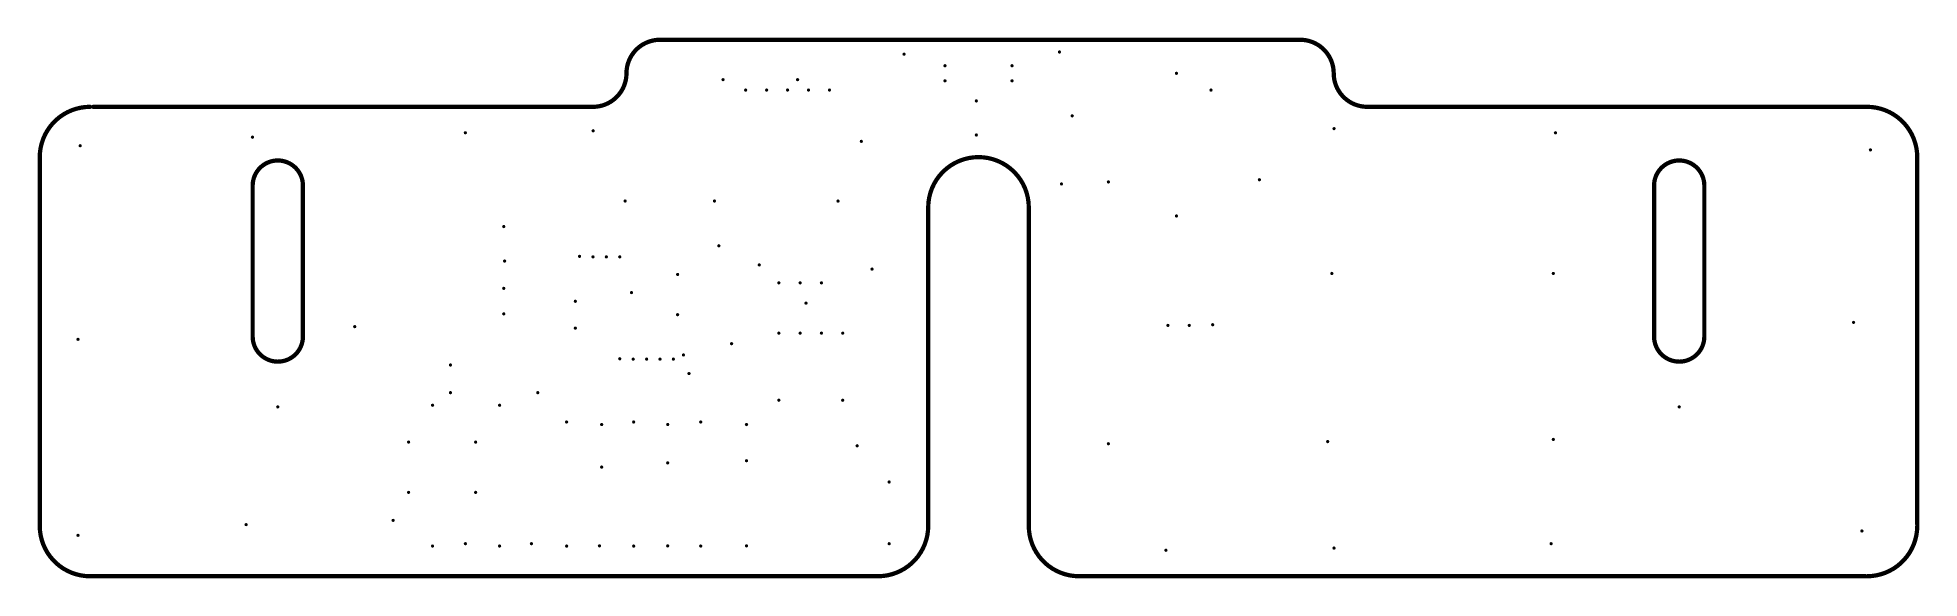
# Model space of a CAD drawing. Header units: millimetres. Extents: x -56 to 56, y -14 to 18.
import ezdxf

# ---------------------------------------------------------------- set-up
doc = ezdxf.new("R2010")
doc.units = ezdxf.units.MM
doc.layers.add('Mechanical1', color=6, linetype='Continuous')
doc.layers.add('ViaHoleLayer', color=16, linetype='Continuous')

msp = doc.modelspace()

# ---------------------------------------------------------------- hatches: boundary and pattern name
at = {"layer": 'ViaHoleLayer'}
h = msp.add_hatch(color=16, dxfattribs=at)
edge = h.paths.add_edge_path()
edge.add_arc((-4.44, 17.14), 0.1, 0, 360)
h = msp.add_hatch(color=16, dxfattribs=at)
edge = h.paths.add_edge_path()
edge.add_arc((4.83, 17.27), 0.1, 0, 360)
h = msp.add_hatch(color=16, dxfattribs=at)
edge = h.paths.add_edge_path()
edge.add_arc((-15.24, 15.62), 0.1, 0, 360)
h = msp.add_hatch(color=16, dxfattribs=at)
edge = h.paths.add_edge_path()
edge.add_arc((-10.79, 15.62), 0.1, 0, 360)
h = msp.add_hatch(color=16, dxfattribs=at)
edge = h.paths.add_edge_path()
edge.add_arc((-2, 16.45), 0.1, 0, 360)
h = msp.add_hatch(color=16, dxfattribs=at)
edge = h.paths.add_edge_path()
edge.add_arc((2, 16.45), 0.1, 0, 360)
h = msp.add_hatch(color=16, dxfattribs=at)
edge = h.paths.add_edge_path()
edge.add_arc((11.81, 16), 0.1, 0, 360)
h = msp.add_hatch(color=16, dxfattribs=at)
edge = h.paths.add_edge_path()
edge.add_arc((-13.89, 15), 0.1, 0, 360)
h = msp.add_hatch(color=16, dxfattribs=at)
edge = h.paths.add_edge_path()
edge.add_arc((-12.64, 15), 0.1, 0, 360)
h = msp.add_hatch(color=16, dxfattribs=at)
edge = h.paths.add_edge_path()
edge.add_arc((-11.39, 15), 0.1, 0, 360)
h = msp.add_hatch(color=16, dxfattribs=at)
edge = h.paths.add_edge_path()
edge.add_arc((-10.14, 15), 0.1, 0, 360)
h = msp.add_hatch(color=16, dxfattribs=at)
edge = h.paths.add_edge_path()
edge.add_arc((-8.89, 15), 0.1, 0, 360)
h = msp.add_hatch(color=16, dxfattribs=at)
edge = h.paths.add_edge_path()
edge.add_arc((-2, 15.55), 0.1, 0, 360)
h = msp.add_hatch(color=16, dxfattribs=at)
edge = h.paths.add_edge_path()
edge.add_arc((2, 15.55), 0.1, 0, 360)
h = msp.add_hatch(color=16, dxfattribs=at)
edge = h.paths.add_edge_path()
edge.add_arc((13.87, 15), 0.1, 0, 360)
h = msp.add_hatch(color=16, dxfattribs=at)
edge = h.paths.add_edge_path()
edge.add_arc((-0.13, 14.35), 0.1, 0, 360)
h = msp.add_hatch(color=16, dxfattribs=at)
edge = h.paths.add_edge_path()
edge.add_arc((5.59, 13.46), 0.1, 0, 360)
h = msp.add_hatch(color=16, dxfattribs=at)
edge = h.paths.add_edge_path()
edge.add_arc((-30.61, 12.45), 0.1, 0, 360)
h = msp.add_hatch(color=16, dxfattribs=at)
edge = h.paths.add_edge_path()
edge.add_arc((-22.99, 12.57), 0.1, 0, 360)
h = msp.add_hatch(color=16, dxfattribs=at)
edge = h.paths.add_edge_path()
edge.add_arc((-0.13, 12.32), 0.1, 0, 360)
h = msp.add_hatch(color=16, dxfattribs=at)
edge = h.paths.add_edge_path()
edge.add_arc((21.21, 12.7), 0.1, 0, 360)
h = msp.add_hatch(color=16, dxfattribs=at)
edge = h.paths.add_edge_path()
edge.add_arc((34.42, 12.45), 0.1, 0, 360)
h = msp.add_hatch(color=16, dxfattribs=at)
edge = h.paths.add_edge_path()
edge.add_arc((-53.59, 11.68), 0.1, 0, 360)
h = msp.add_hatch(color=16, dxfattribs=at)
edge = h.paths.add_edge_path()
edge.add_arc((-43.31, 12.19), 0.1, 0, 360)
h = msp.add_hatch(color=16, dxfattribs=at)
edge = h.paths.add_edge_path()
edge.add_arc((-6.99, 11.94), 0.1, 0, 360)
h = msp.add_hatch(color=16, dxfattribs=at)
edge = h.paths.add_edge_path()
edge.add_arc((53.21, 11.43), 0.1, 0, 360)
h = msp.add_hatch(color=16, dxfattribs=at)
edge = h.paths.add_edge_path()
edge.add_arc((4.95, 9.4), 0.1, 0, 360)
h = msp.add_hatch(color=16, dxfattribs=at)
edge = h.paths.add_edge_path()
edge.add_arc((7.75, 9.52), 0.1, 0, 360)
h = msp.add_hatch(color=16, dxfattribs=at)
edge = h.paths.add_edge_path()
edge.add_arc((16.76, 9.65), 0.1, 0, 360)
h = msp.add_hatch(color=16, dxfattribs=at)
edge = h.paths.add_edge_path()
edge.add_arc((-21.08, 8.38), 0.1, 0, 360)
h = msp.add_hatch(color=16, dxfattribs=at)
edge = h.paths.add_edge_path()
edge.add_arc((-15.75, 8.38), 0.1, 0, 360)
h = msp.add_hatch(color=16, dxfattribs=at)
edge = h.paths.add_edge_path()
edge.add_arc((-8.38, 8.38), 0.1, 0, 360)
h = msp.add_hatch(color=16, dxfattribs=at)
edge = h.paths.add_edge_path()
edge.add_arc((-28.32, 6.86), 0.1, 0, 360)
h = msp.add_hatch(color=16, dxfattribs=at)
edge = h.paths.add_edge_path()
edge.add_arc((11.81, 7.49), 0.1, 0, 360)
h = msp.add_hatch(color=16, dxfattribs=at)
edge = h.paths.add_edge_path()
edge.add_arc((-15.49, 5.71), 0.1, 0, 360)
h = msp.add_hatch(color=16, dxfattribs=at)
edge = h.paths.add_edge_path()
edge.add_arc((-28.27, 4.8), 0.1, 0, 360)
h = msp.add_hatch(color=16, dxfattribs=at)
edge = h.paths.add_edge_path()
edge.add_arc((-23.8, 5.08), 0.1, 0, 360)
h = msp.add_hatch(color=16, dxfattribs=at)
edge = h.paths.add_edge_path()
edge.add_arc((-23, 5.05), 0.1, 0, 360)
h = msp.add_hatch(color=16, dxfattribs=at)
edge = h.paths.add_edge_path()
edge.add_arc((-22.2, 5.05), 0.1, 0, 360)
h = msp.add_hatch(color=16, dxfattribs=at)
edge = h.paths.add_edge_path()
edge.add_arc((-21.4, 5.05), 0.1, 0, 360)
h = msp.add_hatch(color=16, dxfattribs=at)
edge = h.paths.add_edge_path()
edge.add_arc((-13.08, 4.57), 0.1, 0, 360)
h = msp.add_hatch(color=16, dxfattribs=at)
edge = h.paths.add_edge_path()
edge.add_arc((-17.95, 4), 0.1, 0, 360)
h = msp.add_hatch(color=16, dxfattribs=at)
edge = h.paths.add_edge_path()
edge.add_arc((-11.91, 3.5), 0.1, 0, 360)
h = msp.add_hatch(color=16, dxfattribs=at)
edge = h.paths.add_edge_path()
edge.add_arc((-10.64, 3.5), 0.1, 0, 360)
h = msp.add_hatch(color=16, dxfattribs=at)
edge = h.paths.add_edge_path()
edge.add_arc((-9.37, 3.5), 0.1, 0, 360)
h = msp.add_hatch(color=16, dxfattribs=at)
edge = h.paths.add_edge_path()
edge.add_arc((-6.35, 4.32), 0.1, 0, 360)
h = msp.add_hatch(color=16, dxfattribs=at)
edge = h.paths.add_edge_path()
edge.add_arc((21.08, 4.06), 0.1, 0, 360)
h = msp.add_hatch(color=16, dxfattribs=at)
edge = h.paths.add_edge_path()
edge.add_arc((34.29, 4.06), 0.1, 0, 360)
h = msp.add_hatch(color=16, dxfattribs=at)
edge = h.paths.add_edge_path()
edge.add_arc((-28.32, 3.17), 0.1, 0, 360)
h = msp.add_hatch(color=16, dxfattribs=at)
edge = h.paths.add_edge_path()
edge.add_arc((-24.05, 2.4), 0.1, 0, 360)
h = msp.add_hatch(color=16, dxfattribs=at)
edge = h.paths.add_edge_path()
edge.add_arc((-20.7, 2.92), 0.1, 0, 360)
h = msp.add_hatch(color=16, dxfattribs=at)
edge = h.paths.add_edge_path()
edge.add_arc((-10.29, 2.29), 0.1, 0, 360)
h = msp.add_hatch(color=16, dxfattribs=at)
edge = h.paths.add_edge_path()
edge.add_arc((-28.32, 1.65), 0.1, 0, 360)
h = msp.add_hatch(color=16, dxfattribs=at)
edge = h.paths.add_edge_path()
edge.add_arc((-17.95, 1.6), 0.1, 0, 360)
h = msp.add_hatch(color=16, dxfattribs=at)
edge = h.paths.add_edge_path()
edge.add_arc((52.2, 1.14), 0.1, 0, 360)
h = msp.add_hatch(color=16, dxfattribs=at)
edge = h.paths.add_edge_path()
edge.add_arc((-53.72, 0.13), 0.1, 0, 360)
h = msp.add_hatch(color=16, dxfattribs=at)
edge = h.paths.add_edge_path()
edge.add_arc((-37.21, 0.89), 0.1, 0, 360)
h = msp.add_hatch(color=16, dxfattribs=at)
edge = h.paths.add_edge_path()
edge.add_arc((-24.05, 0.8), 0.1, 0, 360)
h = msp.add_hatch(color=16, dxfattribs=at)
edge = h.paths.add_edge_path()
edge.add_arc((-11.91, 0.5), 0.1, 0, 360)
h = msp.add_hatch(color=16, dxfattribs=at)
edge = h.paths.add_edge_path()
edge.add_arc((-10.64, 0.5), 0.1, 0, 360)
h = msp.add_hatch(color=16, dxfattribs=at)
edge = h.paths.add_edge_path()
edge.add_arc((-9.37, 0.5), 0.1, 0, 360)
h = msp.add_hatch(color=16, dxfattribs=at)
edge = h.paths.add_edge_path()
edge.add_arc((-8.1, 0.5), 0.1, 0, 360)
h = msp.add_hatch(color=16, dxfattribs=at)
edge = h.paths.add_edge_path()
edge.add_arc((11.3, 0.96), 0.1, 0, 360)
h = msp.add_hatch(color=16, dxfattribs=at)
edge = h.paths.add_edge_path()
edge.add_arc((12.57, 0.96), 0.1, 0, 360)
h = msp.add_hatch(color=16, dxfattribs=at)
edge = h.paths.add_edge_path()
edge.add_arc((13.97, 1), 0.1, 0, 360)
h = msp.add_hatch(color=16, dxfattribs=at)
edge = h.paths.add_edge_path()
edge.add_arc((-21.4, -1.03), 0.1, 0, 360)
h = msp.add_hatch(color=16, dxfattribs=at)
edge = h.paths.add_edge_path()
edge.add_arc((-20.6, -1.05), 0.1, 0, 360)
h = msp.add_hatch(color=16, dxfattribs=at)
edge = h.paths.add_edge_path()
edge.add_arc((-19.8, -1.05), 0.1, 0, 360)
h = msp.add_hatch(color=16, dxfattribs=at)
edge = h.paths.add_edge_path()
edge.add_arc((-19, -1.05), 0.1, 0, 360)
h = msp.add_hatch(color=16, dxfattribs=at)
edge = h.paths.add_edge_path()
edge.add_arc((-18.2, -1.05), 0.1, 0, 360)
h = msp.add_hatch(color=16, dxfattribs=at)
edge = h.paths.add_edge_path()
edge.add_arc((-17.6, -0.8), 0.1, 0, 360)
h = msp.add_hatch(color=16, dxfattribs=at)
edge = h.paths.add_edge_path()
edge.add_arc((-14.73, -0.13), 0.1, 0, 360)
h = msp.add_hatch(color=16, dxfattribs=at)
edge = h.paths.add_edge_path()
edge.add_arc((-31.5, -1.4), 0.1, 0, 360)
h = msp.add_hatch(color=16, dxfattribs=at)
edge = h.paths.add_edge_path()
edge.add_arc((-17.27, -1.91), 0.1, 0, 360)
h = msp.add_hatch(color=16, dxfattribs=at)
edge = h.paths.add_edge_path()
edge.add_arc((-31.5, -3.05), 0.1, 0, 360)
h = msp.add_hatch(color=16, dxfattribs=at)
edge = h.paths.add_edge_path()
edge.add_arc((-26.29, -3.05), 0.1, 0, 360)
h = msp.add_hatch(color=16, dxfattribs=at)
edge = h.paths.add_edge_path()
edge.add_arc((-41.8, -3.9), 0.1, 0, 360)
h = msp.add_hatch(color=16, dxfattribs=at)
edge = h.paths.add_edge_path()
edge.add_arc((-32.57, -3.8), 0.1, 0, 360)
h = msp.add_hatch(color=16, dxfattribs=at)
edge = h.paths.add_edge_path()
edge.add_arc((-28.57, -3.8), 0.1, 0, 360)
h = msp.add_hatch(color=16, dxfattribs=at)
edge = h.paths.add_edge_path()
edge.add_arc((-11.91, -3.5), 0.1, 0, 360)
h = msp.add_hatch(color=16, dxfattribs=at)
edge = h.paths.add_edge_path()
edge.add_arc((-8.1, -3.5), 0.1, 0, 360)
h = msp.add_hatch(color=16, dxfattribs=at)
edge = h.paths.add_edge_path()
edge.add_arc((41.8, -3.9), 0.1, 0, 360)
h = msp.add_hatch(color=16, dxfattribs=at)
edge = h.paths.add_edge_path()
edge.add_arc((-24.57, -4.8), 0.1, 0, 360)
h = msp.add_hatch(color=16, dxfattribs=at)
edge = h.paths.add_edge_path()
edge.add_arc((-22.48, -4.95), 0.1, 0, 360)
h = msp.add_hatch(color=16, dxfattribs=at)
edge = h.paths.add_edge_path()
edge.add_arc((-20.57, -4.8), 0.1, 0, 360)
h = msp.add_hatch(color=16, dxfattribs=at)
edge = h.paths.add_edge_path()
edge.add_arc((-18.54, -4.95), 0.1, 0, 360)
h = msp.add_hatch(color=16, dxfattribs=at)
edge = h.paths.add_edge_path()
edge.add_arc((-16.57, -4.8), 0.1, 0, 360)
h = msp.add_hatch(color=16, dxfattribs=at)
edge = h.paths.add_edge_path()
edge.add_arc((-13.84, -4.95), 0.1, 0, 360)
h = msp.add_hatch(color=16, dxfattribs=at)
edge = h.paths.add_edge_path()
edge.add_arc((-34, -6), 0.1, 0, 360)
h = msp.add_hatch(color=16, dxfattribs=at)
edge = h.paths.add_edge_path()
edge.add_arc((-30, -6), 0.1, 0, 360)
h = msp.add_hatch(color=16, dxfattribs=at)
edge = h.paths.add_edge_path()
edge.add_arc((-7.24, -6.22), 0.1, 0, 360)
h = msp.add_hatch(color=16, dxfattribs=at)
edge = h.paths.add_edge_path()
edge.add_arc((7.75, -6.1), 0.1, 0, 360)
h = msp.add_hatch(color=16, dxfattribs=at)
edge = h.paths.add_edge_path()
edge.add_arc((20.83, -5.97), 0.1, 0, 360)
h = msp.add_hatch(color=16, dxfattribs=at)
edge = h.paths.add_edge_path()
edge.add_arc((34.29, -5.84), 0.1, 0, 360)
h = msp.add_hatch(color=16, dxfattribs=at)
edge = h.paths.add_edge_path()
edge.add_arc((-22.48, -7.49), 0.1, 0, 360)
h = msp.add_hatch(color=16, dxfattribs=at)
edge = h.paths.add_edge_path()
edge.add_arc((-18.54, -7.24), 0.1, 0, 360)
h = msp.add_hatch(color=16, dxfattribs=at)
edge = h.paths.add_edge_path()
edge.add_arc((-13.84, -7.11), 0.1, 0, 360)
h = msp.add_hatch(color=16, dxfattribs=at)
edge = h.paths.add_edge_path()
edge.add_arc((-34, -9), 0.1, 0, 360)
h = msp.add_hatch(color=16, dxfattribs=at)
edge = h.paths.add_edge_path()
edge.add_arc((-30, -9), 0.1, 0, 360)
h = msp.add_hatch(color=16, dxfattribs=at)
edge = h.paths.add_edge_path()
edge.add_arc((-5.33, -8.38), 0.1, 0, 360)
h = msp.add_hatch(color=16, dxfattribs=at)
edge = h.paths.add_edge_path()
edge.add_arc((-43.69, -10.92), 0.1, 0, 360)
h = msp.add_hatch(color=16, dxfattribs=at)
edge = h.paths.add_edge_path()
edge.add_arc((-34.92, -10.67), 0.1, 0, 360)
h = msp.add_hatch(color=16, dxfattribs=at)
edge = h.paths.add_edge_path()
edge.add_arc((52.7, -11.3), 0.1, 0, 360)
h = msp.add_hatch(color=16, dxfattribs=at)
edge = h.paths.add_edge_path()
edge.add_arc((-53.72, -11.56), 0.1, 0, 360)
h = msp.add_hatch(color=16, dxfattribs=at)
edge = h.paths.add_edge_path()
edge.add_arc((-32.57, -12.2), 0.1, 0, 360)
h = msp.add_hatch(color=16, dxfattribs=at)
edge = h.paths.add_edge_path()
edge.add_arc((-30.61, -12.06), 0.1, 0, 360)
h = msp.add_hatch(color=16, dxfattribs=at)
edge = h.paths.add_edge_path()
edge.add_arc((-28.57, -12.2), 0.1, 0, 360)
h = msp.add_hatch(color=16, dxfattribs=at)
edge = h.paths.add_edge_path()
edge.add_arc((-26.67, -12.06), 0.1, 0, 360)
h = msp.add_hatch(color=16, dxfattribs=at)
edge = h.paths.add_edge_path()
edge.add_arc((-24.57, -12.2), 0.1, 0, 360)
h = msp.add_hatch(color=16, dxfattribs=at)
edge = h.paths.add_edge_path()
edge.add_arc((-22.61, -12.19), 0.1, 0, 360)
h = msp.add_hatch(color=16, dxfattribs=at)
edge = h.paths.add_edge_path()
edge.add_arc((-20.57, -12.2), 0.1, 0, 360)
h = msp.add_hatch(color=16, dxfattribs=at)
edge = h.paths.add_edge_path()
edge.add_arc((-18.54, -12.19), 0.1, 0, 360)
h = msp.add_hatch(color=16, dxfattribs=at)
edge = h.paths.add_edge_path()
edge.add_arc((-16.57, -12.2), 0.1, 0, 360)
h = msp.add_hatch(color=16, dxfattribs=at)
edge = h.paths.add_edge_path()
edge.add_arc((-13.84, -12.19), 0.1, 0, 360)
h = msp.add_hatch(color=16, dxfattribs=at)
edge = h.paths.add_edge_path()
edge.add_arc((-5.33, -12.06), 0.1, 0, 360)
h = msp.add_hatch(color=16, dxfattribs=at)
edge = h.paths.add_edge_path()
edge.add_arc((11.18, -12.45), 0.1, 0, 360)
h = msp.add_hatch(color=16, dxfattribs=at)
edge = h.paths.add_edge_path()
edge.add_arc((21.21, -12.32), 0.1, 0, 360)
h = msp.add_hatch(color=16, dxfattribs=at)
edge = h.paths.add_edge_path()
edge.add_arc((34.16, -12.06), 0.1, 0, 360)

# ---------------------------------------------------------------- linework, layer by layer
at = {"layer": 'Mechanical1', "const_width": 0.254}
for points in [[(-21, 16, -0.414214), (-19, 18)], [(19.19, 18, -0.414214), (21.19, 16)], [(-21, 16, -0.414214), (-23, 14)], [(23.19, 14, -0.414214), (21.19, 16)], [(-56, 11, -0.414214), (-53, 14)], [(53, 14, -0.414214), (56, 11)], [(-43.3, 9.3, -1), (-40.3, 9.3)], [(-3, 8, -1), (3, 8)], [(40.3, 9.3, -1), (43.3, 9.3)], [(-40.3, 0.3, -1), (-43.3, 0.3)], [(43.3, 0.3, -1), (40.3, 0.3)], [(-53, -14, -0.414214), (-56, -11)], [(-3, -11, -0.414214), (-6, -14)], [(6, -14, -0.414214), (3, -11)], [(56, -11, -0.414214), (53, -14)]]:
    msp.add_lwpolyline(points, format="xyb", dxfattribs=at)
for points in [[(-19, 18), (19.19, 18)], [(-52.81, 14), (-23, 14)], [(23.19, 14), (53, 14)], [(-56, -11), (-56, 11)], [(56, -10.93), (56, 11)], [(-43.3, 0.3), (-43.3, 9.3)], [(-40.3, 0.3), (-40.3, 9.3)], [(40.3, 0.3), (40.3, 9.3)], [(43.3, 0.3), (43.3, 9.3)], [(-3, -11), (-3, 8)], [(3, -11), (3, 8)], [(-53, -14), (-6, -14)], [(6, -14), (52.93, -14)]]:
    msp.add_lwpolyline(points, dxfattribs=at)
at = {"layer": 'Mechanical1', "const_width": 0.127}
for points in [[(-19.06, 18, 1), (-18.94, 18, 1)], [(-19.06, 18, 1), (-18.94, 18, 1)], [(19.13, 18, 1), (19.26, 18, 1)], [(19.13, 18, 1), (19.26, 18, 1)], [(-21.06, 16, 1), (-20.94, 16, 1)], [(-21.06, 16, 1), (-20.94, 16, 1)], [(21.13, 16, 1), (21.26, 16, 1)], [(21.13, 16, 1), (21.26, 16, 1)], [(-53.06, 14, 1), (-52.94, 14, 1)], [(-52.87, 14, 1), (-52.74, 14, 1)], [(-23.06, 14, 1), (-22.94, 14, 1)], [(-23.06, 14, 1), (-22.94, 14, 1)], [(23.13, 14, 1), (23.26, 14, 1)], [(23.13, 14, 1), (23.26, 14, 1)], [(52.94, 14, 1), (53.06, 14, 1)], [(52.94, 14, 1), (53.06, 14, 1)], [(-56.06, 11, 1), (-55.94, 11, 1)], [(-56.06, 11, 1), (-55.94, 11, 1)], [(55.94, 11, 1), (56.06, 11, 1)], [(55.94, 11, 1), (56.06, 11, 1)], [(-43.36, 9.3, 1), (-43.24, 9.3, 1)], [(-43.36, 9.3, 1), (-43.24, 9.3, 1)], [(-40.36, 9.3, 1), (-40.24, 9.3, 1)], [(-40.36, 9.3, 1), (-40.24, 9.3, 1)], [(40.24, 9.3, 1), (40.36, 9.3, 1)], [(40.24, 9.3, 1), (40.36, 9.3, 1)], [(43.24, 9.3, 1), (43.36, 9.3, 1)], [(43.24, 9.3, 1), (43.36, 9.3, 1)], [(-3.06, 8, 1), (-2.94, 8, 1)], [(-3.06, 8, 1), (-2.94, 8, 1)], [(2.94, 8, 1), (3.06, 8, 1)], [(2.94, 8, 1), (3.06, 8, 1)], [(-43.36, 0.3, 1), (-43.24, 0.3, 1)], [(-43.36, 0.3, 1), (-43.24, 0.3, 1)], [(-40.36, 0.3, 1), (-40.24, 0.3, 1)], [(-40.36, 0.3, 1), (-40.24, 0.3, 1)], [(40.24, 0.3, 1), (40.36, 0.3, 1)], [(40.24, 0.3, 1), (40.36, 0.3, 1)], [(43.24, 0.3, 1), (43.36, 0.3, 1)], [(43.24, 0.3, 1), (43.36, 0.3, 1)], [(-56.06, -11, 1), (-55.94, -11, 1)], [(-56.06, -11, 1), (-55.94, -11, 1)], [(-3.06, -11, 1), (-2.94, -11, 1)], [(-3.06, -11, 1), (-2.94, -11, 1)], [(2.94, -11, 1), (3.06, -11, 1)], [(2.94, -11, 1), (3.06, -11, 1)], [(55.94, -10.93, 1), (56.06, -10.93, 1)], [(55.94, -11, 1), (56.06, -11, 1)], [(-53.06, -14, 1), (-52.94, -14, 1)], [(-53.06, -14, 1), (-52.94, -14, 1)], [(-6.06, -14, 1), (-5.94, -14, 1)], [(-6.06, -14, 1), (-5.94, -14, 1)], [(5.94, -14, 1), (6.06, -14, 1)], [(5.94, -14, 1), (6.06, -14, 1)], [(52.87, -14, 1), (52.99, -14, 1)], [(52.94, -14, 1), (53.06, -14, 1)]]:
    msp.add_lwpolyline(points, format="xyb", close=True, dxfattribs=at)

doc.saveas('drawing.dxf')
